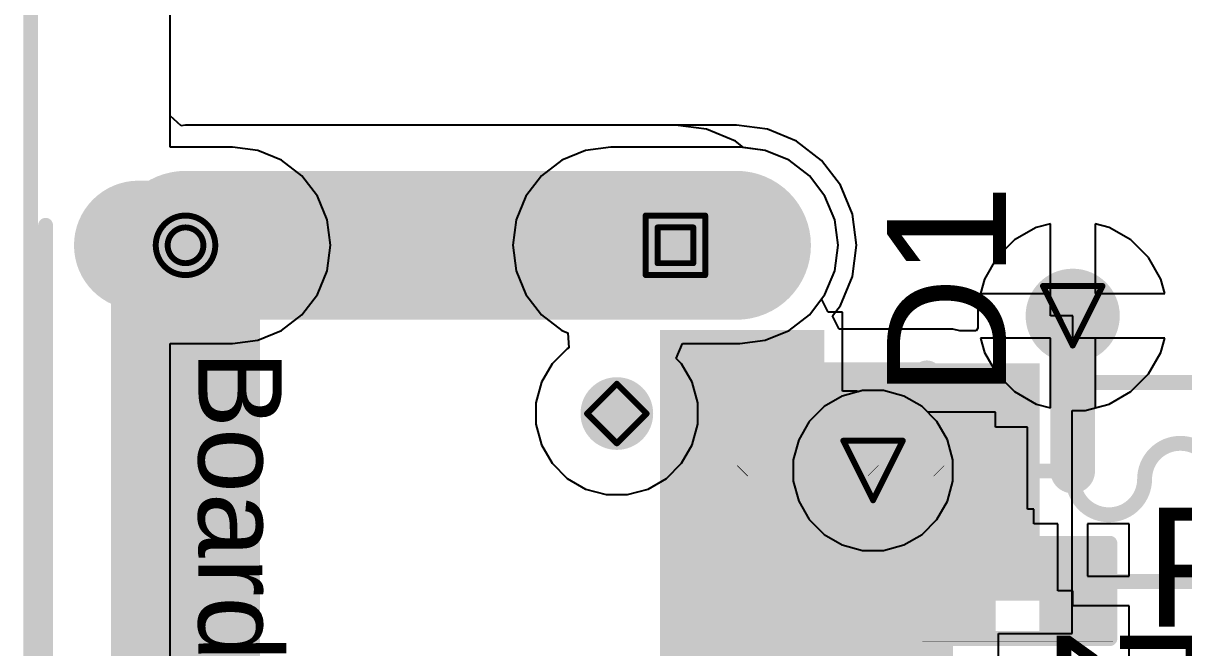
# Model space of a CAD drawing. Header units: inches. Extents: x -21 to 276, y -5 to 220.
# Drawn here: x -4.56 to 5.34, y 12.45 to 17.77 of the extents above; entities that cross this region are included whole.
import ezdxf

# ---------------------------------------------------------------- set-up
doc = ezdxf.new("R2010")
doc.units = ezdxf.units.IN
for name, color, linetype in [('Board_Outline', 216, 'Continuous'), ('Bottom Layer', 5, 'Continuous'), ('Bottom Overlay', 54, 'Continuous'), ('Bottom Paste', 16, 'Continuous'), ('Bottom Solder', 6, 'Continuous'), ('Drill Drawing', 1, 'Continuous'), ('Ground', 16, 'Continuous'), ('Multi-Layer', 9, 'Continuous'), ('Pad Holes', 156, 'Continuous'), ('Power + Signal', 76, 'Continuous'), ('Top Layer', 1, 'Continuous'), ('Top Overlay', 2, 'Continuous'), ('Top Paste', 8, 'Continuous'), ('Top Solder', 216, 'Continuous'), ('Via Holes', 16, 'Continuous')]:
    doc.layers.add(name, color=color, linetype=linetype)
doc.styles.add('Arial', font='', dxfattribs={"height": 0.2})
doc.styles.get('Arial').set_extended_font_data('Arial')

# ---------------------------------------------------------------- blocks, each defined once
blk = doc.blocks.new('R___0402_197')
at = {"layer": 'Top Layer'}
for points in [[(-0.6985, -0.3175), (-0.6985, 0.3175), (-0.2413, 0.3175), (-0.2413, -0.3175)], [(0.2413, -0.3175), (0.2413, 0.3175), (0.6985, 0.3175), (0.6985, -0.3175)]]:
    blk.add_hatch(color=1, dxfattribs=at).paths.add_polyline_path(points)
at = {"layer": 'Top Paste'}
for points in [[(-0.6985, -0.3175), (-0.6985, 0.3175), (-0.2413, 0.3175), (-0.2413, -0.3175)], [(0.2413, -0.3175), (0.2413, 0.3175), (0.6985, 0.3175), (0.6985, -0.3175)]]:
    blk.add_hatch(color=8, dxfattribs=at).paths.add_polyline_path(points)
at = {"layer": 'Top Solder'}
for points in [[(-0.7535, -0.3725), (-0.7535, 0.3725), (-0.1863, 0.3725), (-0.1863, -0.3725)], [(0.1863, -0.3725), (0.1863, 0.3725), (0.7535, 0.3725), (0.7535, -0.3725)]]:
    blk.add_hatch(color=216, dxfattribs=at).paths.add_polyline_path(points)
at = {"layer": 'Top Overlay'}
for points in [[(-0.7874, -0.4064, 0.127, 0.127, 0), (-0.7874, 0.4064, 0.127, 0.127, 0)], [(-0.7874, 0.4064, 0.127, 0.127, 0), (0.7874, 0.4064, 0.127, 0.127, 0)], [(0.7874, -0.4064, 0.127, 0.127, 0), (0.7874, 0.4064, 0.127, 0.127, 0)], [(-0.7874, -0.4064, 0.127, 0.127, 0), (0.7874, -0.4064, 0.127, 0.127, 0)], [(-0.8128, -0.4318, 0.00323, 0.00323, 0), (0.8128, -0.4318, 0.00323, 0.00323, 0)]]:
    blk.add_lwpolyline(points, format="xyseb", dxfattribs=at)
for points in [[(-0.8191, 0.4064, 0.0635, 0.0635, 1), (-0.7556, 0.4064, 0.0635, 0.0635, 1)], [(-0.8191, 0.4064, 0.0635, 0.0635, 1), (-0.7556, 0.4064, 0.0635, 0.0635, 1)], [(0.7556, 0.4064, 0.0635, 0.0635, 1), (0.8191, 0.4064, 0.0635, 0.0635, 1)], [(0.7556, 0.4064, 0.0635, 0.0635, 1), (0.8191, 0.4064, 0.0635, 0.0635, 1)], [(-0.8191, -0.4064, 0.0635, 0.0635, 1), (-0.7556, -0.4064, 0.0635, 0.0635, 1)], [(-0.8191, -0.4064, 0.0635, 0.0635, 1), (-0.7556, -0.4064, 0.0635, 0.0635, 1)], [(0.7556, -0.4064, 0.0635, 0.0635, 1), (0.8191, -0.4064, 0.0635, 0.0635, 1)], [(0.7556, -0.4064, 0.0635, 0.0635, 1), (0.8191, -0.4064, 0.0635, 0.0635, 1)], [(-0.8136, -0.4318, 0.00161, 0.00161, 1), (-0.812, -0.4318, 0.00161, 0.00161, 1)], [(0.812, -0.4318, 0.00161, 0.00161, 1), (0.8136, -0.4318, 0.00161, 0.00161, 1)]]:
    blk.add_lwpolyline(points, format="xyseb", close=True, dxfattribs=at)
blk = doc.blocks.new('TYPE_C_31_M_12__203')
at = {"layer": 'Bottom Layer'}
h = blk.add_hatch(color=5, dxfattribs=at)
edge = h.paths.add_edge_path()
edge.add_arc((-1.125, -0.02), 0.45, 0, 180)
edge.add_line((-1.575, -0.02), (-1.575, -1.12))
edge.add_arc((-1.125, -1.12), 0.45, 180, 360)
edge.add_line((-0.675, -1.12), (-0.675, -0.02))
h = blk.add_hatch(color=5, dxfattribs=at)
edge = h.paths.add_edge_path()
edge.add_arc((-1.125, -5.15), 0.45, 180, 360)
edge.add_line((-0.675, -5.15), (-0.675, -4.35))
edge.add_arc((-1.125, -4.35), 0.45, 0, 180)
edge.add_line((-1.575, -4.35), (-1.575, -5.15))
at = {"layer": 'Bottom Solder'}
h = blk.add_hatch(color=6, dxfattribs=at)
edge = h.paths.add_edge_path()
edge.add_arc((-1.125, -0.02), 0.5516, 0, 180)
edge.add_line((-1.6766, -0.02), (-1.6766, -1.12))
edge.add_arc((-1.125, -1.12), 0.5516, 180, 360)
edge.add_line((-0.5734, -1.12), (-0.5734, -0.02))
h = blk.add_hatch(color=6, dxfattribs=at)
edge = h.paths.add_edge_path()
edge.add_arc((0.31, -1.07), 0.1016, 0, 360)
h = blk.add_hatch(color=6, dxfattribs=at)
edge = h.paths.add_edge_path()
edge.add_arc((-1.125, -5.15), 0.5516, 180, 360)
edge.add_line((-0.5734, -5.15), (-0.5734, -4.35))
edge.add_arc((-1.125, -4.35), 0.5516, 0, 180)
edge.add_line((-1.6766, -4.35), (-1.6766, -5.15))
at = {"layer": 'Ground'}
h = blk.add_hatch(color=16, dxfattribs=at)
edge = h.paths.add_edge_path()
edge.add_arc((-1.125, -0.02), 0.45, 0, 180)
edge.add_line((-1.575, -0.02), (-1.575, -1.12))
edge.add_arc((-1.125, -1.12), 0.45, 180, 360)
edge.add_line((-0.675, -1.12), (-0.675, -0.02))
h = blk.add_hatch(color=16, dxfattribs=at)
edge = h.paths.add_edge_path()
edge.add_arc((-1.125, -5.15), 0.45, 180, 360)
edge.add_line((-0.675, -5.15), (-0.675, -4.35))
edge.add_arc((-1.125, -4.35), 0.45, 0, 180)
edge.add_line((-1.575, -4.35), (-1.575, -5.15))
at = {"layer": 'Multi-Layer'}
h = blk.add_hatch(color=9, dxfattribs=at)
edge = h.paths.add_edge_path()
edge.add_arc((-1.125, -0.02), 0.45, 0, 180)
edge.add_line((-1.575, -0.02), (-1.575, -1.12))
edge.add_arc((-1.125, -1.12), 0.45, 180, 360)
edge.add_line((-0.675, -1.12), (-0.675, -0.02))
h = blk.add_hatch(color=9, dxfattribs=at)
edge = h.paths.add_edge_path()
edge.add_arc((-1.125, -5.15), 0.45, 180, 360)
edge.add_line((-0.675, -5.15), (-0.675, -4.35))
edge.add_arc((-1.125, -4.35), 0.45, 0, 180)
edge.add_line((-1.575, -4.35), (-1.575, -5.15))
at = {"layer": 'Pad Holes'}
h = blk.add_hatch(color=7, dxfattribs=at)
edge = h.paths.add_edge_path()
edge.add_arc((-1.125, -1.12), 0.3, 180, 360)
edge.add_line((-0.825, -1.12), (-0.825, -0.02))
edge.add_arc((-1.125, -0.02), 0.3, 0, 180)
edge.add_line((-1.425, -0.02), (-1.425, -1.12))
h = blk.add_hatch(color=7, dxfattribs=at)
edge = h.paths.add_edge_path()
edge.add_arc((0.31, -1.07), 0.31, 0, 360)
h = blk.add_hatch(color=7, dxfattribs=at)
edge = h.paths.add_edge_path()
edge.add_arc((-1.125, -5.15), 0.3, 180, 360)
edge.add_line((-0.825, -5.15), (-0.825, -4.35))
edge.add_arc((-1.125, -4.35), 0.3, 0, 180)
edge.add_line((-1.425, -4.35), (-1.425, -5.15))
at = {"layer": 'Power + Signal'}
h = blk.add_hatch(color=76, dxfattribs=at)
edge = h.paths.add_edge_path()
edge.add_arc((-1.125, -0.02), 0.45, 0, 180)
edge.add_line((-1.575, -0.02), (-1.575, -1.12))
edge.add_arc((-1.125, -1.12), 0.45, 180, 360)
edge.add_line((-0.675, -1.12), (-0.675, -0.02))
h = blk.add_hatch(color=76, dxfattribs=at)
edge = h.paths.add_edge_path()
edge.add_arc((-1.125, -5.15), 0.45, 180, 360)
edge.add_line((-0.675, -5.15), (-0.675, -4.35))
edge.add_arc((-1.125, -4.35), 0.45, 0, 180)
edge.add_line((-1.575, -4.35), (-1.575, -5.15))
at = {"layer": 'Top Layer'}
for points in [[(-0.3, 0.6), (0.3, 0.6), (0.3, -0.6), (-0.3, -0.6)], [(0.5, 0.6), (1.1, 0.6), (1.1, -0.6), (0.5, -0.6)], [(1.3, 0.6), (1.6, 0.6), (1.6, -0.6), (1.3, -0.6)], [(1.8, 0.6), (2.1, 0.6), (2.1, -0.6), (1.8, -0.6)], [(2.3, 0.6), (2.6, 0.6), (2.6, -0.6), (2.3, -0.6)]]:
    blk.add_hatch(color=1, dxfattribs=at).paths.add_polyline_path(points)
h = blk.add_hatch(color=1, dxfattribs=at)
edge = h.paths.add_edge_path()
edge.add_arc((-1.125, -0.02), 0.45, 0, 180)
edge.add_line((-1.575, -0.02), (-1.575, -1.12))
edge.add_arc((-1.125, -1.12), 0.45, 180, 360)
edge.add_line((-0.675, -1.12), (-0.675, -0.02))
h = blk.add_hatch(color=1, dxfattribs=at)
edge = h.paths.add_edge_path()
edge.add_arc((-1.125, -5.15), 0.45, 180, 360)
edge.add_line((-0.675, -5.15), (-0.675, -4.35))
edge.add_arc((-1.125, -4.35), 0.45, 0, 180)
edge.add_line((-1.575, -4.35), (-1.575, -5.15))
at = {"layer": 'Top Paste'}
for points in [[(-0.3, 0.6), (0.3, 0.6), (0.3, -0.6), (-0.3, -0.6)], [(0.5, 0.6), (1.1, 0.6), (1.1, -0.6), (0.5, -0.6)], [(1.3, 0.6), (1.6, 0.6), (1.6, -0.6), (1.3, -0.6)], [(1.8, 0.6), (2.1, 0.6), (2.1, -0.6), (1.8, -0.6)], [(2.3, 0.6), (2.6, 0.6), (2.6, -0.6), (2.3, -0.6)]]:
    blk.add_hatch(color=8, dxfattribs=at).paths.add_polyline_path(points)
at = {"layer": 'Top Solder'}
for points in [[(-0.4016, 0.7016), (0.4016, 0.7016), (0.4016, -0.7016), (-0.4016, -0.7016)], [(0.3984, 0.7016), (1.2016, 0.7016), (1.2016, -0.7016), (0.3984, -0.7016)], [(1.1984, 0.7016), (1.7016, 0.7016), (1.7016, -0.7016), (1.1984, -0.7016)], [(1.6984, 0.7016), (2.2016, 0.7016), (2.2016, -0.7016), (1.6984, -0.7016)], [(2.1984, 0.7016), (2.7016, 0.7016), (2.7016, -0.7016), (2.1984, -0.7016)]]:
    blk.add_hatch(color=216, dxfattribs=at).paths.add_polyline_path(points)
h = blk.add_hatch(color=216, dxfattribs=at)
edge = h.paths.add_edge_path()
edge.add_arc((-1.125, -0.02), 0.5516, 0, 180)
edge.add_line((-1.6766, -0.02), (-1.6766, -1.12))
edge.add_arc((-1.125, -1.12), 0.5516, 180, 360)
edge.add_line((-0.5734, -1.12), (-0.5734, -0.02))
h = blk.add_hatch(color=216, dxfattribs=at)
edge = h.paths.add_edge_path()
edge.add_arc((0.31, -1.07), 0.1016, 0, 360)
h = blk.add_hatch(color=216, dxfattribs=at)
edge = h.paths.add_edge_path()
edge.add_arc((-1.125, -5.15), 0.5516, 180, 360)
edge.add_line((-0.5734, -5.15), (-0.5734, -4.35))
edge.add_arc((-1.125, -4.35), 0.5516, 0, 180)
edge.add_line((-1.6766, -4.35), (-1.6766, -5.15))
at = {"layer": 'Top Overlay'}
for points in [[(-1.2446, -3.556, 0.127, 0.127, 0), (-1.2446, -1.9304, 0.127, 0.127, 0)], [(7.6954, -5.944, 0.127, 0.127, 0), (-1.2954, -5.944, 0.127, 0.127, 0)]]:
    blk.add_lwpolyline(points, format="xyseb", dxfattribs=at)
for points in [[(-1.2764, -1.9304, 0.0635, 0.0635, 1), (-1.2128, -1.9304, 0.0635, 0.0635, 1)], [(-1.2764, -3.556, 0.0635, 0.0635, 1), (-1.2128, -3.556, 0.0635, 0.0635, 1)], [(-1.3272, -5.944, 0.0635, 0.0635, 1), (-1.2636, -5.944, 0.0635, 0.0635, 1)]]:
    blk.add_lwpolyline(points, format="xyseb", close=True, dxfattribs=at)
at = {"layer": 'Top Overlay', "style": 'Arial'}
blk.add_text('Board Edge', height=0.7112, dxfattribs=at).set_placement((-0.2286, -4.6398))
blk = doc.blocks.new('F____1206__3216_M_______B_206')
at = {"layer": 'Bottom Layer'}
for points in [[(-2.058, 0.91), (-0.998, 0.91), (-0.998, -0.91), (-2.058, -0.91)], [(0.998, 0.91), (2.058, 0.91), (2.058, -0.91), (0.998, -0.91)]]:
    blk.add_hatch(color=5, dxfattribs=at).paths.add_polyline_path(points)
at = {"layer": 'Bottom Paste'}
for points in [[(-2.058, 0.91), (-0.998, 0.91), (-0.998, -0.91), (-2.058, -0.91)], [(0.998, 0.91), (2.058, 0.91), (2.058, -0.91), (0.998, -0.91)]]:
    blk.add_hatch(color=16, dxfattribs=at).paths.add_polyline_path(points)
at = {"layer": 'Bottom Solder'}
for points in [[(-2.1596, 1.0116), (-0.8964, 1.0116), (-0.8964, -1.0116), (-2.1596, -1.0116)], [(0.8964, 1.0116), (2.1596, 1.0116), (2.1596, -1.0116), (0.8964, -1.0116)]]:
    blk.add_hatch(color=6, dxfattribs=at).paths.add_polyline_path(points)
at = {"layer": 'Bottom Overlay'}
for points in [[(-0.68, 0.8492, 0.127, 0.127, 0), (0.68, 0.8492, 0.127, 0.127, 0)], [(0, 0.0254, 0.127, 0.127, -1), (0.6096, 0.0254, 0.127, 0.127, 0)], [(0, 0.0254, 0.127, 0.127, -0.962331), (-0.6087, 0.002, 0.127, 0.127, 0)], [(-0.68, -0.8492, 0.127, 0.127, 0), (0.68, -0.8492, 0.127, 0.127, 0)]]:
    blk.add_lwpolyline(points, format="xyseb", dxfattribs=at)
for points in [[(-0.7118, 0.8492, 0.0635, 0.0635, 1), (-0.6483, 0.8492, 0.0635, 0.0635, 1)], [(0.6483, 0.8492, 0.0635, 0.0635, 1), (0.7118, 0.8492, 0.0635, 0.0635, 1)], [(-0.6405, 0.002, 0.0635, 0.0635, 1), (-0.577, 0.002, 0.0635, 0.0635, 1)], [(-0.0318, 0.0254, 0.0635, 0.0635, 1), (0.0318, 0.0254, 0.0635, 0.0635, 1)], [(-0.0318, 0.0254, 0.0635, 0.0635, 1), (0.0318, 0.0254, 0.0635, 0.0635, 1)], [(0.5778, 0.0254, 0.0635, 0.0635, 1), (0.6413, 0.0254, 0.0635, 0.0635, 1)], [(-0.7118, -0.8492, 0.0635, 0.0635, 1), (-0.6483, -0.8492, 0.0635, 0.0635, 1)], [(0.6483, -0.8492, 0.0635, 0.0635, 1), (0.7118, -0.8492, 0.0635, 0.0635, 1)]]:
    blk.add_lwpolyline(points, format="xyseb", close=True, dxfattribs=at)
blk = doc.blocks.new('DSN0603_2_209')
at = {"layer": 'Top Layer'}
for points in [[(-0.3, 0.12), (-0.1, 0.12), (-0.1, -0.12), (-0.3, -0.12)], [(0.1, 0.12), (0.3, 0.12), (0.3, -0.12), (0.1, -0.12)]]:
    blk.add_hatch(color=1, dxfattribs=at).paths.add_polyline_path(points)
at = {"layer": 'Top Paste'}
for points in [[(-0.3, 0.12), (-0.1, 0.12), (-0.1, -0.12), (-0.3, -0.12)], [(0.1, 0.12), (0.3, 0.12), (0.3, -0.12), (0.1, -0.12)]]:
    blk.add_hatch(color=8, dxfattribs=at).paths.add_polyline_path(points)
at = {"layer": 'Top Solder'}
for points in [[(-0.355, 0.175), (-0.045, 0.175), (-0.045, -0.175), (-0.355, -0.175)], [(0.045, 0.175), (0.355, 0.175), (0.355, -0.175), (0.045, -0.175)]]:
    blk.add_hatch(color=216, dxfattribs=at).paths.add_polyline_path(points)
at = {"layer": 'Top Overlay'}
for points in [[(-0.381, 0.2032, 0.127, 0.127, 0), (0.381, 0.2032, 0.127, 0.127, 0)], [(-0.381, -0.2032, 0.127, 0.127, 0), (-0.381, 0.2032, 0.127, 0.127, 0)], [(0.381, -0.2032, 0.127, 0.127, 0), (0.381, 0.2032, 0.127, 0.127, 0)], [(-0.381, -0.2032, 0.127, 0.127, 0), (0.381, -0.2032, 0.127, 0.127, 0)]]:
    blk.add_lwpolyline(points, format="xyseb", dxfattribs=at)
for points in [[(-0.4128, 0.2032, 0.0635, 0.0635, 1), (-0.3493, 0.2032, 0.0635, 0.0635, 1)], [(-0.4128, 0.2032, 0.0635, 0.0635, 1), (-0.3493, 0.2032, 0.0635, 0.0635, 1)], [(0.3493, 0.2032, 0.0635, 0.0635, 1), (0.4128, 0.2032, 0.0635, 0.0635, 1)], [(0.3493, 0.2032, 0.0635, 0.0635, 1), (0.4128, 0.2032, 0.0635, 0.0635, 1)], [(-0.4128, -0.2032, 0.0635, 0.0635, 1), (-0.3493, -0.2032, 0.0635, 0.0635, 1)], [(-0.4128, -0.2032, 0.0635, 0.0635, 1), (-0.3493, -0.2032, 0.0635, 0.0635, 1)], [(0.3493, -0.2032, 0.0635, 0.0635, 1), (0.4128, -0.2032, 0.0635, 0.0635, 1)], [(0.3493, -0.2032, 0.0635, 0.0635, 1), (0.4128, -0.2032, 0.0635, 0.0635, 1)]]:
    blk.add_lwpolyline(points, format="xyseb", close=True, dxfattribs=at)

msp = doc.modelspace()

# ---------------------------------------------------------------- hatches: boundary and pattern name
at = {"layer": 'Bottom Layer'}
h = msp.add_hatch(color=5, dxfattribs=at)
edge = h.paths.add_edge_path()
edge.add_arc((4.3922, 15.2772), 0.3, 0, 360)
msp.add_hatch(color=5, dxfattribs=at).paths.add_polyline_path([(1.8334, 8.332), (3.3698, 8.332), (3.3698, 14.7736), (1.8334, 14.7736)])
h = msp.add_hatch(color=5, dxfattribs=at)
edge = h.paths.add_edge_path()
edge.add_arc((2.689, 13.9574), 0.3, 0, 360)
at = {"layer": 'Bottom Solder'}
h = msp.add_hatch(color=6, dxfattribs=at)
edge = h.paths.add_edge_path()
edge.add_arc((4.3922, 15.2772), 0.4016, 0, 360)
h = msp.add_hatch(color=6, dxfattribs=at)
edge = h.paths.add_edge_path()
edge.add_arc((2.689, 13.9574), 0.4016, 0, 360)
at = {"layer": 'Ground'}
h = msp.add_hatch(color=16, dxfattribs=at)
edge = h.paths.add_edge_path()
edge.add_arc((4.3922, 15.2772), 0.3, 0, 360)
h = msp.add_hatch(color=16, dxfattribs=at)
edge = h.paths.add_edge_path()
edge.add_arc((2.689, 13.9574), 0.3, 0, 360)
at = {"layer": 'Power + Signal'}
h = msp.add_hatch(color=76, dxfattribs=at)
edge = h.paths.add_edge_path()
edge.add_arc((4.3922, 15.2772), 0.3, 0, 360)
h = msp.add_hatch(color=76, dxfattribs=at)
edge = h.paths.add_edge_path()
edge.add_arc((2.689, 13.9574), 0.3, 0, 360)
at = {"layer": 'Top Layer'}
h = msp.add_hatch(color=1, dxfattribs=at)
edge = h.paths.add_edge_path()
edge.add_arc((4.3922, 15.2772), 0.3, 0, 360)
h = msp.add_hatch(color=1, dxfattribs=at)
edge = h.paths.add_edge_path()
edge.add_arc((2.689, 13.9574), 0.3, 0, 360)
at = {"layer": 'Top Solder'}
h = msp.add_hatch(color=216, dxfattribs=at)
edge = h.paths.add_edge_path()
edge.add_arc((4.3922, 15.2772), 0.4016, 0, 360)
h = msp.add_hatch(color=216, dxfattribs=at)
edge = h.paths.add_edge_path()
edge.add_arc((2.689, 13.9574), 0.4016, 0, 360)
at = {"layer": 'Via Holes'}
h = msp.add_hatch(color=7, dxfattribs=at)
edge = h.paths.add_edge_path()
edge.add_arc((4.3922, 15.2772), 0.15, 0, 360)
h = msp.add_hatch(color=7, dxfattribs=at)
edge = h.paths.add_edge_path()
edge.add_arc((2.689, 13.9574), 0.15, 0, 360)

# ---------------------------------------------------------------- linework, layer by layer
at = {"layer": 'Board_Outline'}
msp.add_lwpolyline([(-4.4985, -4.5176, 0.127, 0.127, 0), (-4.4985, 95.4822, 0.127, 0.127, 0)], format="xyseb", dxfattribs=at)
at = {"layer": 'Bottom Layer'}
for p, q in [((-3.3088, 16.9819), (-3.3088, 34.1853)), ((-3.2133, 16.8982), (-3.3088, 16.9819)), ((-3.1772, 16.903), (-3.2133, 16.8982)), ((1.524, 16.903), (-3.1772, 16.903)), ((1.7892, 16.868), (1.524, 16.903)), ((2.0364, 16.7657), (1.7892, 16.868)), ((2.2486, 16.6028), (2.0364, 16.7657)), ((2.4115, 16.3906), (2.2486, 16.6028)), ((2.5139, 16.1434), (2.4115, 16.3906)), ((2.5488, 15.8782), (2.5139, 16.1434)), ((4.2017, 16.0626), (4.0803, 16.0301)), ((4.2017, 15.2772), (4.2017, 16.0626)), ((4.7041, 16.0301), (4.5827, 16.0626)), ((4.5827, 16.0626), (4.5827, 15.4677)), ((4.0803, 16.0301), (3.8961, 15.9237)), ((4.8883, 15.9237), (4.7041, 16.0301)), ((2.5139, 15.613), (2.5488, 15.8782)), ((3.8961, 15.9237), (3.7456, 15.7733)), ((5.0387, 15.7733), (4.8883, 15.9237)), ((3.7456, 15.7733), (3.6393, 15.589)), ((5.1451, 15.589), (5.0387, 15.7733)), ((2.4115, 15.3658), (2.5139, 15.613)), ((3.6393, 15.589), (3.5842, 15.3835)), ((5.1776, 15.4677), (5.1451, 15.589)), ((4.5827, 15.4677), (5.1776, 15.4677)), ((2.3425, 15.2759), (2.4115, 15.3658)), ((3.5842, 15.3835), (3.5842, 15.1708)), ((2.3987, 15.162), (2.3425, 15.2759)), ((4.3922, 15.2772), (4.2017, 15.2772)), ((4.3922, 15.0867), (4.3922, 15.2772)), ((3.3698, 15.162), (2.3987, 15.162)), ((3.4304, 15.15), (3.3698, 15.162)), ((3.5842, 15.1708), (3.5682, 15.15)), ((3.5682, 15.15), (3.4304, 15.15)), ((5.1776, 15.0867), (4.3922, 15.0867)), ((5.1451, 14.9653), (5.1776, 15.0867)), ((5.0387, 14.781), (5.1451, 14.9653)), ((4.8883, 14.6306), (5.0387, 14.781)), ((4.7041, 14.5242), (4.8883, 14.6306)), ((4.3888, 12.568), (4.3888, 14.4692)), ((4.3888, 14.4692), (4.4986, 14.4692)), ((4.4986, 14.4692), (4.7041, 14.5242)), ((3.7583, 8.332), (3.7583, 12.568)), ((3.7583, 12.568), (4.3888, 12.568))]:
    msp.add_line(p, q, dxfattribs=at)
for points in [[(-3.1772, 7.2282, 1.27, 1.27, 0), (-3.1772, 15.8782, 1.27, 1.27, 0)], [(-3.1772, 15.8782, 1.27, 1.27, 0), (1.0028, 15.8782, 1.27, 1.27, 0)], [(1.0028, 15.8782, 1.27, 1.27, 0), (1.524, 15.8782, 1.27, 1.27, 0)]]:
    msp.add_lwpolyline(points, format="xyseb", dxfattribs=at)
for points in [[(-3.4947, 15.8782, 0.635, 0.635, 1), (-2.8597, 15.8782, 0.635, 0.635, 1)], [(-3.4947, 15.8782, 0.635, 0.635, 1), (-2.8597, 15.8782, 0.635, 0.635, 1)], [(0.6853, 15.8782, 0.635, 0.635, 1), (1.3203, 15.8782, 0.635, 0.635, 1)], [(0.6853, 15.8782, 0.635, 0.635, 1), (1.3203, 15.8782, 0.635, 0.635, 1)], [(1.2065, 15.8782, 0.635, 0.635, 1), (1.8415, 15.8782, 0.635, 0.635, 1)]]:
    msp.add_lwpolyline(points, format="xyseb", close=True, dxfattribs=at)
at = {"layer": 'Drill Drawing'}
for points in [[(-2.9232, 15.8782, 0.0508, 0.0508, 1), (-3.4312, 15.8782, 0.0508, 0.0508, 1)], [(0.7361, 16.1322, 0.0254, 0.0254, 1), (0.7615, 16.1322, 0.0254, 0.0254, 1)], [(0.7361, 16.1322, 0.0254, 0.0254, 1), (0.7615, 16.1322, 0.0254, 0.0254, 1)], [(1.2441, 16.1322, 0.0254, 0.0254, 1), (1.2695, 16.1322, 0.0254, 0.0254, 1)], [(1.2441, 16.1322, 0.0254, 0.0254, 1), (1.2695, 16.1322, 0.0254, 0.0254, 1)], [(-3.0248, 15.8782, 0.0508, 0.0508, 1), (-3.3296, 15.8782, 0.0508, 0.0508, 1)], [(0.8377, 16.0306, 0.0254, 0.0254, 1), (0.8631, 16.0306, 0.0254, 0.0254, 1)], [(0.8377, 16.0306, 0.0254, 0.0254, 1), (0.8631, 16.0306, 0.0254, 0.0254, 1)], [(1.1425, 16.0306, 0.0254, 0.0254, 1), (1.1679, 16.0306, 0.0254, 0.0254, 1)], [(1.1425, 16.0306, 0.0254, 0.0254, 1), (1.1679, 16.0306, 0.0254, 0.0254, 1)], [(-3.4439, 15.8782, 0.0254, 0.0254, 1), (-3.4185, 15.8782, 0.0254, 0.0254, 1)], [(-3.3423, 15.8782, 0.0254, 0.0254, 1), (-3.3169, 15.8782, 0.0254, 0.0254, 1)], [(-3.0375, 15.8782, 0.0254, 0.0254, 1), (-3.0121, 15.8782, 0.0254, 0.0254, 1)], [(-2.9359, 15.8782, 0.0254, 0.0254, 1), (-2.9105, 15.8782, 0.0254, 0.0254, 1)], [(0.8377, 15.7258, 0.0254, 0.0254, 1), (0.8631, 15.7258, 0.0254, 0.0254, 1)], [(0.8377, 15.7258, 0.0254, 0.0254, 1), (0.8631, 15.7258, 0.0254, 0.0254, 1)], [(1.1425, 15.7258, 0.0254, 0.0254, 1), (1.1679, 15.7258, 0.0254, 0.0254, 1)], [(1.1425, 15.7258, 0.0254, 0.0254, 1), (1.1679, 15.7258, 0.0254, 0.0254, 1)], [(0.7361, 15.6242, 0.0254, 0.0254, 1), (0.7615, 15.6242, 0.0254, 0.0254, 1)], [(0.7361, 15.6242, 0.0254, 0.0254, 1), (0.7615, 15.6242, 0.0254, 0.0254, 1)], [(1.2441, 15.6242, 0.0254, 0.0254, 1), (1.2695, 15.6242, 0.0254, 0.0254, 1)], [(1.2441, 15.6242, 0.0254, 0.0254, 1), (1.2695, 15.6242, 0.0254, 0.0254, 1)], [(4.1255, 15.5312, 0.0254, 0.0254, 1), (4.1509, 15.5312, 0.0254, 0.0254, 1)], [(4.1255, 15.5312, 0.0254, 0.0254, 1), (4.1509, 15.5312, 0.0254, 0.0254, 1)], [(4.6335, 15.5312, 0.0254, 0.0254, 1), (4.6589, 15.5312, 0.0254, 0.0254, 1)], [(4.6335, 15.5312, 0.0254, 0.0254, 1), (4.6589, 15.5312, 0.0254, 0.0254, 1)], [(4.3795, 15.0232, 0.0254, 0.0254, 1), (4.4049, 15.0232, 0.0254, 0.0254, 1)], [(4.3795, 15.0232, 0.0254, 0.0254, 1), (4.4049, 15.0232, 0.0254, 0.0254, 1)], [(0.4901, 14.6972, 0.0254, 0.0254, 1), (0.5155, 14.6972, 0.0254, 0.0254, 1)], [(0.4901, 14.6972, 0.0254, 0.0254, 1), (0.5155, 14.6972, 0.0254, 0.0254, 1)], [(0.2361, 14.4432, 0.0254, 0.0254, 1), (0.2615, 14.4432, 0.0254, 0.0254, 1)], [(0.2361, 14.4432, 0.0254, 0.0254, 1), (0.2615, 14.4432, 0.0254, 0.0254, 1)], [(0.7441, 14.4432, 0.0254, 0.0254, 1), (0.7695, 14.4432, 0.0254, 0.0254, 1)], [(0.7441, 14.4432, 0.0254, 0.0254, 1), (0.7695, 14.4432, 0.0254, 0.0254, 1)], [(0.4901, 14.1892, 0.0254, 0.0254, 1), (0.5155, 14.1892, 0.0254, 0.0254, 1)], [(0.4901, 14.1892, 0.0254, 0.0254, 1), (0.5155, 14.1892, 0.0254, 0.0254, 1)], [(2.4223, 14.2114, 0.0254, 0.0254, 1), (2.4477, 14.2114, 0.0254, 0.0254, 1)], [(2.4223, 14.2114, 0.0254, 0.0254, 1), (2.4477, 14.2114, 0.0254, 0.0254, 1)], [(2.9303, 14.2114, 0.0254, 0.0254, 1), (2.9557, 14.2114, 0.0254, 0.0254, 1)], [(2.9303, 14.2114, 0.0254, 0.0254, 1), (2.9557, 14.2114, 0.0254, 0.0254, 1)], [(2.6763, 13.7034, 0.0254, 0.0254, 1), (2.7017, 13.7034, 0.0254, 0.0254, 1)], [(2.6763, 13.7034, 0.0254, 0.0254, 1), (2.7017, 13.7034, 0.0254, 0.0254, 1)]]:
    msp.add_lwpolyline(points, format="xyseb", close=True, dxfattribs=at)
for points in [[(0.7488, 16.1322, 0.0508, 0.0508, 0), (1.2568, 16.1322, 0.0508, 0.0508, 0)], [(0.7488, 15.6242, 0.0508, 0.0508, 0), (0.7488, 16.1322, 0.0508, 0.0508, 0)], [(1.2568, 15.6242, 0.0508, 0.0508, 0), (1.2568, 16.1322, 0.0508, 0.0508, 0)], [(0.8504, 16.0306, 0.0508, 0.0508, 0), (1.1552, 16.0306, 0.0508, 0.0508, 0)], [(0.8504, 15.7258, 0.0508, 0.0508, 0), (0.8504, 16.0306, 0.0508, 0.0508, 0)], [(1.1552, 15.7258, 0.0508, 0.0508, 0), (1.1552, 16.0306, 0.0508, 0.0508, 0)], [(0.8504, 15.7258, 0.0508, 0.0508, 0), (1.1552, 15.7258, 0.0508, 0.0508, 0)], [(0.7488, 15.6242, 0.0508, 0.0508, 0), (1.2568, 15.6242, 0.0508, 0.0508, 0)], [(4.1382, 15.5312, 0.0508, 0.0508, 0), (4.6462, 15.5312, 0.0508, 0.0508, 0)], [(4.1382, 15.5312, 0.0508, 0.0508, 0), (4.3922, 15.0232, 0.0508, 0.0508, 0)], [(4.3922, 15.0232, 0.0508, 0.0508, 0), (4.6462, 15.5312, 0.0508, 0.0508, 0)], [(0.2488, 14.4432, 0.0508, 0.0508, 0), (0.5028, 14.6972, 0.0508, 0.0508, 0)], [(0.5028, 14.6972, 0.0508, 0.0508, 0), (0.7568, 14.4432, 0.0508, 0.0508, 0)], [(0.2488, 14.4432, 0.0508, 0.0508, 0), (0.5028, 14.1892, 0.0508, 0.0508, 0)], [(0.5028, 14.1892, 0.0508, 0.0508, 0), (0.7568, 14.4432, 0.0508, 0.0508, 0)], [(2.435, 14.2114, 0.0508, 0.0508, 0), (2.943, 14.2114, 0.0508, 0.0508, 0)], [(2.435, 14.2114, 0.0508, 0.0508, 0), (2.689, 13.7034, 0.0508, 0.0508, 0)], [(2.689, 13.7034, 0.0508, 0.0508, 0), (2.943, 14.2114, 0.0508, 0.0508, 0)]]:
    msp.add_lwpolyline(points, format="xyseb", dxfattribs=at)
at = {"layer": 'Ground'}
for p, q in [((-3.3088, 16.7164), (-3.3088, 60.0484)), ((-2.7772, 16.7164), (-3.3088, 16.7164)), ((-2.5603, 16.6878), (-2.7772, 16.7164)), ((-2.3581, 16.6041), (-2.5603, 16.6878)), ((0.2359, 16.6878), (0.0337, 16.6041)), ((0.4528, 16.7164), (0.2359, 16.6878)), ((1.5528, 16.7164), (0.4528, 16.7164)), ((1.7697, 16.6878), (1.5528, 16.7164)), ((1.9719, 16.6041), (1.7697, 16.6878)), ((-2.1845, 16.4709), (-2.3581, 16.6041)), ((0.0337, 16.6041), (-0.1399, 16.4709)), ((2.1455, 16.4709), (1.9719, 16.6041)), ((-2.0513, 16.2973), (-2.1845, 16.4709)), ((-0.1399, 16.4709), (-0.2731, 16.2973)), ((2.2787, 16.2973), (2.1455, 16.4709)), ((-1.9676, 16.0951), (-2.0513, 16.2973)), ((-0.2731, 16.2973), (-0.3568, 16.0951)), ((2.3624, 16.0951), (2.2787, 16.2973)), ((-1.939, 15.8782), (-1.9676, 16.0951)), ((-0.3568, 16.0951), (-0.3854, 15.8782)), ((2.391, 15.8782), (2.3624, 16.0951)), ((4.2017, 16.0626), (4.0803, 16.0301)), ((4.2017, 15.4677), (4.2017, 16.0626)), ((4.7041, 16.0301), (4.5827, 16.0626)), ((4.5827, 16.0626), (4.5827, 15.4677)), ((4.0803, 16.0301), (3.8961, 15.9237)), ((4.8883, 15.9237), (4.7041, 16.0301)), ((-1.9676, 15.6613), (-1.939, 15.8782)), ((-0.3854, 15.8782), (-0.3568, 15.6613)), ((2.3624, 15.6613), (2.391, 15.8782)), ((3.8961, 15.9237), (3.7456, 15.7733)), ((5.0387, 15.7733), (4.8883, 15.9237)), ((3.7456, 15.7733), (3.6393, 15.589)), ((5.1451, 15.589), (5.0387, 15.7733)), ((-2.0513, 15.4591), (-1.9676, 15.6613)), ((-0.3568, 15.6613), (-0.2731, 15.4591)), ((2.2787, 15.4591), (2.3624, 15.6613)), ((3.6393, 15.589), (3.6067, 15.4677)), ((5.1776, 15.4677), (5.1451, 15.589)), ((-2.1845, 15.2855), (-2.0513, 15.4591)), ((-0.2731, 15.4591), (-0.1399, 15.2855)), ((2.1455, 15.2855), (2.2787, 15.4591)), ((3.6067, 15.4677), (4.2017, 15.4677)), ((4.5827, 15.4677), (5.1776, 15.4677)), ((-2.3581, 15.1523), (-2.1845, 15.2855)), ((-0.1399, 15.2855), (0.0337, 15.1523)), ((1.9719, 15.1523), (2.1455, 15.2855)), ((-2.5603, 15.0686), (-2.3581, 15.1523)), ((0.0337, 15.1523), (0.0847, 15.1312)), ((1.7697, 15.0686), (1.9719, 15.1523)), ((-2.7772, 15.04), (-2.5603, 15.0686)), ((0.0847, 15.1312), (0.093, 15.0045)), ((1.5528, 15.04), (1.7697, 15.0686)), ((4.2017, 15.0867), (3.6067, 15.0867)), ((3.6067, 15.0867), (3.6393, 14.9653)), ((4.2017, 14.4917), (4.2017, 15.0867)), ((5.1776, 15.0867), (4.5827, 15.0867)), ((4.5827, 15.0867), (4.5827, 14.4917)), ((5.1451, 14.9653), (5.1776, 15.0867)), ((-3.3088, 8.0664), (-3.3088, 15.04)), ((-3.3088, 15.04), (-2.7772, 15.04)), ((0.0785, 14.9961), (-0.0501, 14.8675)), ((0.093, 15.0045), (0.0785, 14.9961)), ((1.0102, 14.913), (1.0628, 15.04)), ((1.0628, 15.04), (1.5528, 15.04)), ((3.6393, 14.9653), (3.7456, 14.781)), ((5.0387, 14.781), (5.1451, 14.9653)), ((-0.0501, 14.8675), (-0.1411, 14.7099)), ((1.0557, 14.8675), (1.0102, 14.913)), ((1.1467, 14.7099), (1.0557, 14.8675)), ((3.7456, 14.781), (3.8961, 14.6306)), ((4.8883, 14.6306), (5.0387, 14.781)), ((-0.1411, 14.7099), (-0.1882, 14.5342)), ((1.1938, 14.5342), (1.1467, 14.7099)), ((2.4262, 14.592), (2.2709, 14.5024)), ((2.5994, 14.6384), (2.4262, 14.592)), ((2.7787, 14.6384), (2.5994, 14.6384)), ((2.9519, 14.592), (2.7787, 14.6384)), ((3.1072, 14.5024), (2.9519, 14.592)), ((3.8961, 14.6306), (4.0803, 14.5242)), ((4.7041, 14.5242), (4.8883, 14.6306)), ((-0.1882, 14.5342), (-0.1882, 14.3522)), ((1.1938, 14.3522), (1.1938, 14.5342)), ((2.2709, 14.5024), (2.1441, 14.3756)), ((3.234, 14.3756), (3.1072, 14.5024)), ((4.0803, 14.5242), (4.2017, 14.4917)), ((4.5827, 14.4917), (4.7041, 14.5242)), ((2.1441, 14.3756), (2.0544, 14.2203)), ((3.3236, 14.2203), (3.234, 14.3756)), ((-0.1882, 14.3522), (-0.1411, 14.1765)), ((1.1467, 14.1765), (1.1938, 14.3522)), ((-0.1411, 14.1765), (-0.0501, 14.0189)), ((1.0557, 14.0189), (1.1467, 14.1765)), ((2.0544, 14.2203), (2.008, 14.0471)), ((3.37, 14.0471), (3.3236, 14.2203)), ((-0.0501, 14.0189), (0.0785, 13.8903)), ((0.9271, 13.8903), (1.0557, 14.0189)), ((2.008, 14.0471), (2.008, 13.8678)), ((3.37, 13.8678), (3.37, 14.0471)), ((0.0785, 13.8903), (0.2361, 13.7993)), ((0.7695, 13.7993), (0.9271, 13.8903)), ((2.008, 13.8678), (2.0544, 13.6946)), ((3.3236, 13.6946), (3.37, 13.8678)), ((0.2361, 13.7993), (0.4118, 13.7522)), ((0.5938, 13.7522), (0.7695, 13.7993)), ((0.4118, 13.7522), (0.5938, 13.7522)), ((2.0544, 13.6946), (2.1441, 13.5393)), ((3.234, 13.5393), (3.3236, 13.6946)), ((2.1441, 13.5393), (2.2709, 13.4125)), ((3.1072, 13.4125), (3.234, 13.5393)), ((2.2709, 13.4125), (2.4262, 13.3228)), ((2.9519, 13.3228), (3.1072, 13.4125)), ((2.4262, 13.3228), (2.5994, 13.2764)), ((2.5994, 13.2764), (2.7787, 13.2764)), ((2.7787, 13.2764), (2.9519, 13.3228))]:
    msp.add_line(p, q, dxfattribs=at)
at = {"layer": 'Power + Signal'}
for p, q in [((-3.3088, 16.7164), (-3.3088, 60.0484)), ((-2.7772, 16.7164), (-3.3088, 16.7164)), ((-2.5603, 16.6878), (-2.7772, 16.7164)), ((-2.3581, 16.6041), (-2.5603, 16.6878)), ((0.2359, 16.6878), (0.0337, 16.6041)), ((0.4528, 16.7164), (0.2359, 16.6878)), ((1.5528, 16.7164), (0.4528, 16.7164)), ((1.7697, 16.6878), (1.5528, 16.7164)), ((1.9719, 16.6041), (1.7697, 16.6878)), ((-2.1845, 16.4709), (-2.3581, 16.6041)), ((0.0337, 16.6041), (-0.1399, 16.4709)), ((2.1455, 16.4709), (1.9719, 16.6041)), ((-2.0513, 16.2973), (-2.1845, 16.4709)), ((-0.1399, 16.4709), (-0.2731, 16.2973)), ((2.2787, 16.2973), (2.1455, 16.4709)), ((-1.9676, 16.0951), (-2.0513, 16.2973)), ((-0.2731, 16.2973), (-0.3568, 16.0951)), ((2.3624, 16.0951), (2.2787, 16.2973)), ((-1.939, 15.8782), (-1.9676, 16.0951)), ((-0.3568, 16.0951), (-0.3854, 15.8782)), ((2.391, 15.8782), (2.3624, 16.0951)), ((4.2017, 16.0626), (4.0803, 16.0301)), ((4.2017, 15.4677), (4.2017, 16.0626)), ((4.7041, 16.0301), (4.5827, 16.0626)), ((4.5827, 16.0626), (4.5827, 15.4677)), ((4.0803, 16.0301), (3.8961, 15.9237)), ((4.8883, 15.9237), (4.7041, 16.0301)), ((-1.9676, 15.6613), (-1.939, 15.8782)), ((-0.3854, 15.8782), (-0.3568, 15.6613)), ((2.3624, 15.6613), (2.391, 15.8782)), ((3.8961, 15.9237), (3.7456, 15.7733)), ((5.0387, 15.7733), (4.8883, 15.9237)), ((3.7456, 15.7733), (3.6393, 15.589)), ((5.1451, 15.589), (5.0387, 15.7733)), ((-2.0513, 15.4591), (-1.9676, 15.6613)), ((-0.3568, 15.6613), (-0.2731, 15.4591)), ((2.2787, 15.4591), (2.3624, 15.6613)), ((3.6393, 15.589), (3.6067, 15.4677)), ((5.1776, 15.4677), (5.1451, 15.589)), ((-2.1845, 15.2855), (-2.0513, 15.4591)), ((-0.2731, 15.4591), (-0.1399, 15.2855)), ((2.1455, 15.2855), (2.2787, 15.4591)), ((3.6067, 15.4677), (4.2017, 15.4677)), ((4.5827, 15.4677), (5.1776, 15.4677)), ((-2.3581, 15.1523), (-2.1845, 15.2855)), ((-0.1399, 15.2855), (0.0337, 15.1523)), ((1.9719, 15.1523), (2.1455, 15.2855)), ((-2.5603, 15.0686), (-2.3581, 15.1523)), ((0.0337, 15.1523), (0.0847, 15.1312)), ((1.7697, 15.0686), (1.9719, 15.1523)), ((-2.7772, 15.04), (-2.5603, 15.0686)), ((0.0847, 15.1312), (0.093, 15.0045)), ((1.5528, 15.04), (1.7697, 15.0686)), ((4.2017, 15.0867), (3.6067, 15.0867)), ((3.6067, 15.0867), (3.6393, 14.9653)), ((4.2017, 14.4917), (4.2017, 15.0867)), ((5.1776, 15.0867), (4.5827, 15.0867)), ((4.5827, 15.0867), (4.5827, 14.4917)), ((5.1451, 14.9653), (5.1776, 15.0867)), ((-3.3088, 8.0664), (-3.3088, 15.04)), ((-3.3088, 15.04), (-2.7772, 15.04)), ((0.0785, 14.9961), (-0.0501, 14.8675)), ((0.093, 15.0045), (0.0785, 14.9961)), ((1.0102, 14.913), (1.0628, 15.04)), ((1.0628, 15.04), (1.5528, 15.04)), ((3.6393, 14.9653), (3.7456, 14.781)), ((5.0387, 14.781), (5.1451, 14.9653)), ((-0.0501, 14.8675), (-0.1411, 14.7099)), ((1.0557, 14.8675), (1.0102, 14.913)), ((1.1467, 14.7099), (1.0557, 14.8675)), ((3.7456, 14.781), (3.8961, 14.6306)), ((4.8883, 14.6306), (5.0387, 14.781)), ((-0.1411, 14.7099), (-0.1882, 14.5342)), ((1.1938, 14.5342), (1.1467, 14.7099)), ((2.4262, 14.592), (2.2709, 14.5024)), ((2.5994, 14.6384), (2.4262, 14.592)), ((2.7787, 14.6384), (2.5994, 14.6384)), ((2.9519, 14.592), (2.7787, 14.6384)), ((3.1072, 14.5024), (2.9519, 14.592)), ((3.8961, 14.6306), (4.0803, 14.5242)), ((4.7041, 14.5242), (4.8883, 14.6306)), ((-0.1882, 14.5342), (-0.1882, 14.3522)), ((1.1938, 14.3522), (1.1938, 14.5342)), ((2.2709, 14.5024), (2.1441, 14.3756)), ((3.234, 14.3756), (3.1072, 14.5024)), ((4.0803, 14.5242), (4.2017, 14.4917)), ((4.5827, 14.4917), (4.7041, 14.5242)), ((2.1441, 14.3756), (2.0544, 14.2203)), ((3.3236, 14.2203), (3.234, 14.3756)), ((-0.1882, 14.3522), (-0.1411, 14.1765)), ((1.1467, 14.1765), (1.1938, 14.3522)), ((-0.1411, 14.1765), (-0.0501, 14.0189)), ((1.0557, 14.0189), (1.1467, 14.1765)), ((2.0544, 14.2203), (2.008, 14.0471)), ((3.37, 14.0471), (3.3236, 14.2203)), ((-0.0501, 14.0189), (0.0785, 13.8903)), ((0.9271, 13.8903), (1.0557, 14.0189)), ((2.008, 14.0471), (2.008, 13.8678)), ((3.37, 13.8678), (3.37, 14.0471)), ((0.0785, 13.8903), (0.2361, 13.7993)), ((0.7695, 13.7993), (0.9271, 13.8903)), ((2.008, 13.8678), (2.0544, 13.6946)), ((3.3236, 13.6946), (3.37, 13.8678)), ((0.2361, 13.7993), (0.4118, 13.7522)), ((0.5938, 13.7522), (0.7695, 13.7993)), ((0.4118, 13.7522), (0.5938, 13.7522)), ((2.0544, 13.6946), (2.1441, 13.5393)), ((3.234, 13.5393), (3.3236, 13.6946)), ((2.1441, 13.5393), (2.2709, 13.4125)), ((3.1072, 13.4125), (3.234, 13.5393)), ((2.2709, 13.4125), (2.4262, 13.3228)), ((2.9519, 13.3228), (3.1072, 13.4125)), ((2.4262, 13.3228), (2.5994, 13.2764)), ((2.5994, 13.2764), (2.7787, 13.2764)), ((2.7787, 13.2764), (2.9519, 13.3228))]:
    msp.add_line(p, q, dxfattribs=at)
at = {"layer": 'Top Layer'}
for p, q in [((-3.3088, 16.9819), (-3.3088, 31.0518)), ((-3.2133, 16.8982), (-3.3088, 16.9819)), ((-3.1772, 16.903), (-3.2133, 16.8982)), ((1.0028, 16.903), (-3.1772, 16.903)), ((1.268, 16.868), (1.0028, 16.903)), ((1.5152, 16.7657), (1.268, 16.868)), ((1.5849, 16.7121), (1.5152, 16.7657)), ((1.7697, 16.6878), (1.5849, 16.7121)), ((1.9719, 16.6041), (1.7697, 16.6878)), ((2.1455, 16.4709), (1.9719, 16.6041)), ((2.2787, 16.2973), (2.1455, 16.4709)), ((2.3624, 16.0951), (2.2787, 16.2973)), ((2.391, 15.8782), (2.3624, 16.0951)), ((4.2017, 16.0626), (4.0803, 16.0301)), ((4.2017, 15.4677), (4.2017, 16.0626)), ((4.7041, 16.0301), (4.5827, 16.0626)), ((4.5827, 16.0626), (4.5827, 15.4677)), ((4.0803, 16.0301), (3.8961, 15.9237)), ((4.8883, 15.9237), (4.7041, 16.0301)), ((2.3624, 15.6613), (2.391, 15.8782)), ((3.8961, 15.9237), (3.7456, 15.7733)), ((5.0387, 15.7733), (4.8883, 15.9237)), ((3.7456, 15.7733), (3.6393, 15.589)), ((5.1451, 15.589), (5.0387, 15.7733)), ((2.2787, 15.4591), (2.3624, 15.6613)), ((3.6393, 15.589), (3.6067, 15.4677)), ((5.1776, 15.4677), (5.1451, 15.589)), ((2.2495, 15.4211), (2.2787, 15.4591)), ((3.6067, 15.4677), (4.2017, 15.4677)), ((4.5827, 15.4677), (5.1776, 15.4677)), ((2.3057, 15.3072), (2.2495, 15.4211)), ((2.4268, 15.3072), (2.3057, 15.3072)), ((2.4268, 14.6342), (2.4268, 15.3072)), ((4.2017, 15.0867), (3.6067, 15.0867)), ((3.6067, 15.0867), (3.6393, 14.9653)), ((4.2017, 14.4917), (4.2017, 15.0867)), ((5.1776, 15.0867), (4.5827, 15.0867)), ((4.5827, 15.0867), (4.5827, 14.4917)), ((5.1451, 14.9653), (5.1776, 15.0867)), ((3.6393, 14.9653), (3.7456, 14.781)), ((5.0387, 14.781), (5.1451, 14.9653)), ((3.7456, 14.781), (3.8961, 14.6306)), ((4.8883, 14.6306), (5.0387, 14.781)), ((2.5538, 14.6342), (2.4268, 14.6342)), ((2.5615, 14.6283), (2.5538, 14.6342)), ((2.5538, 14.6342), (2.5538, 14.6342)), ((2.5994, 14.6384), (2.5615, 14.6283)), ((2.7787, 14.6384), (2.5994, 14.6384)), ((2.9519, 14.592), (2.7787, 14.6384)), ((3.1072, 14.5024), (2.9519, 14.592)), ((3.8961, 14.6306), (4.0803, 14.5242)), ((4.7041, 14.5242), (4.8883, 14.6306)), ((3.1553, 14.4542), (3.1072, 14.5024)), ((4.0803, 14.5242), (4.2017, 14.4917)), ((4.5827, 14.4917), (4.7041, 14.5242)), ((3.7334, 14.4542), (3.1553, 14.4542)), ((3.7334, 14.3272), (3.7334, 14.4542)), ((4.0064, 14.3272), (3.7334, 14.3272)), ((4.0064, 13.6287), (4.0064, 14.3272)), ((4.062, 13.6287), (4.0064, 13.6287)), ((4.062, 13.5017), (4.062, 13.6287)), ((4.2652, 13.5017), (4.062, 13.5017)), ((4.2652, 12.9302), (4.2652, 13.5017)), ((4.8748, 13.5017), (4.5192, 13.5017)), ((4.5192, 13.5017), (4.5192, 13.0572)), ((4.8748, 13.0572), (4.8748, 13.5017)), ((4.5192, 13.0572), (4.8748, 13.0572)), ((4.3922, 12.9302), (4.2652, 12.9302)), ((4.3922, 12.8032), (4.3922, 12.9302)), ((4.8748, 12.8032), (4.3922, 12.8032)), ((4.8748, 12.3587), (4.8748, 12.8032))]:
    msp.add_line(p, q, dxfattribs=at)
for points in [[(-3.1772, 7.2282, 1.27, 1.27, 0), (-3.1772, 15.8782, 1.27, 1.27, 0)], [(-3.1772, 15.8782, 1.27, 1.27, 0), (1.0028, 15.8782, 1.27, 1.27, 0)], [(4.3922, 13.9532, 0.381, 0.381, 0), (4.3922, 15.2772, 0.381, 0.381, 0)], [(1.5728, 14.7532, 0.254, 0.254, 0), (3.1322, 14.7532, 0.254, 0.254, 0)], [(3.1322, 14.7532, 0.254, 0.254, 0), (3.148, 14.769, 0.254, 0.254, 0)], [(3.5618, 14.769, 0.127, 0.127, 0), (3.6524, 14.6784, 0.127, 0.127, 0)], [(1.577, 13.9574, 0.508, 0.508, 0), (2.689, 13.9574, 0.508, 0.508, 0)], [(1.5728, 13.9532, 0.127, 0.127, 0), (1.577, 13.9574, 0.127, 0.127, 0)], [(2.6911, 13.9553, 0.2032, 0.2032, 0), (3.2503, 13.9553, 0.2032, 0.2032, 0)], [(2.689, 13.9574, 0.127, 0.127, 0), (2.6911, 13.9553, 0.127, 0.127, 0)], [(3.2503, 13.9553, 0.127, 0.127, 0), (3.2524, 13.9532, 0.127, 0.127, 0)], [(3.6524, 13.9532, 0.127, 0.127, 0), (4.3922, 13.9532, 0.127, 0.127, 0)], [(1.5728, 12.8032, 0.254, 0.254, 0), (3.4524, 12.8032, 0.254, 0.254, 0)]]:
    msp.add_lwpolyline(points, format="xyseb", dxfattribs=at)
for points in [[(-3.4947, 15.8782, 0.635, 0.635, 1), (-2.8597, 15.8782, 0.635, 0.635, 1)], [(-3.4947, 15.8782, 0.635, 0.635, 1), (-2.8597, 15.8782, 0.635, 0.635, 1)], [(0.6853, 15.8782, 0.635, 0.635, 1), (1.3203, 15.8782, 0.635, 0.635, 1)], [(4.2969, 15.2772, 0.1905, 0.1905, 1), (4.4874, 15.2772, 0.1905, 0.1905, 1)], [(1.5093, 14.7532, 0.127, 0.127, 1), (1.6363, 14.7532, 0.127, 0.127, 1)], [(3.0687, 14.7532, 0.127, 0.127, 1), (3.1957, 14.7532, 0.127, 0.127, 1)], [(3.0687, 14.7532, 0.127, 0.127, 1), (3.1957, 14.7532, 0.127, 0.127, 1)], [(3.0845, 14.769, 0.127, 0.127, 1), (3.2115, 14.769, 0.127, 0.127, 1)], [(3.5301, 14.769, 0.0635, 0.0635, 1), (3.5936, 14.769, 0.0635, 0.0635, 1)], [(3.6206, 14.6784, 0.0635, 0.0635, 1), (3.6841, 14.6784, 0.0635, 0.0635, 1)], [(1.45, 13.9574, 0.254, 0.254, 1), (1.704, 13.9574, 0.254, 0.254, 1)], [(2.562, 13.9574, 0.254, 0.254, 1), (2.816, 13.9574, 0.254, 0.254, 1)], [(4.2969, 13.9532, 0.1905, 0.1905, 1), (4.4874, 13.9532, 0.1905, 0.1905, 1)], [(1.541, 13.9532, 0.0635, 0.0635, 1), (1.6045, 13.9532, 0.0635, 0.0635, 1)], [(1.5453, 13.9574, 0.0635, 0.0635, 1), (1.6088, 13.9574, 0.0635, 0.0635, 1)], [(2.6403, 13.9553, 0.1016, 0.1016, 1), (2.7419, 13.9553, 0.1016, 0.1016, 1)], [(2.6573, 13.9574, 0.0635, 0.0635, 1), (2.7208, 13.9574, 0.0635, 0.0635, 1)], [(2.6594, 13.9553, 0.0635, 0.0635, 1), (2.7229, 13.9553, 0.0635, 0.0635, 1)], [(3.1995, 13.9553, 0.1016, 0.1016, 1), (3.3011, 13.9553, 0.1016, 0.1016, 1)], [(3.2185, 13.9553, 0.0635, 0.0635, 1), (3.282, 13.9553, 0.0635, 0.0635, 1)], [(3.2206, 13.9532, 0.0635, 0.0635, 1), (3.2841, 13.9532, 0.0635, 0.0635, 1)], [(3.6206, 13.9532, 0.0635, 0.0635, 1), (3.6841, 13.9532, 0.0635, 0.0635, 1)], [(4.3604, 13.9532, 0.0635, 0.0635, 1), (4.4239, 13.9532, 0.0635, 0.0635, 1)], [(1.5093, 12.8032, 0.127, 0.127, 1), (1.6363, 12.8032, 0.127, 0.127, 1)], [(3.3889, 12.8032, 0.127, 0.127, 1), (3.5159, 12.8032, 0.127, 0.127, 1)]]:
    msp.add_lwpolyline(points, format="xyseb", close=True, dxfattribs=at)

# ---------------------------------------------------------------- block references
at = {"rotation": 270}
msp.add_blockref('TYPE_C_31_M_12__203', (1.5728, 14.7532), dxfattribs=at)
for name, p in [('F____1206__3216_M_______B_206', (5.0058, 13.859)), ('DSN0603_2_209', (3.4524, 13.9532)), ('R___0402_197', (3.9223, 12.9302))]:
    msp.add_blockref(name, p)

# ---------------------------------------------------------------- texts
at = {"layer": 'Bottom Overlay', "style": 'Arial', "text_generation_flag": 2}
msp.add_text('F1', height=1.016, dxfattribs=at).set_placement((5.6047, 11.5318))
at = {"layer": 'Top Overlay', "style": 'Arial'}
msp.add_text('D1', height=1.016, rotation=90, dxfattribs=at).set_placement((3.8235, 14.5827))
msp.add_text('R1', height=1.016, dxfattribs=at).set_placement((5.0125, 12.624))

doc.saveas('drawing.dxf')
